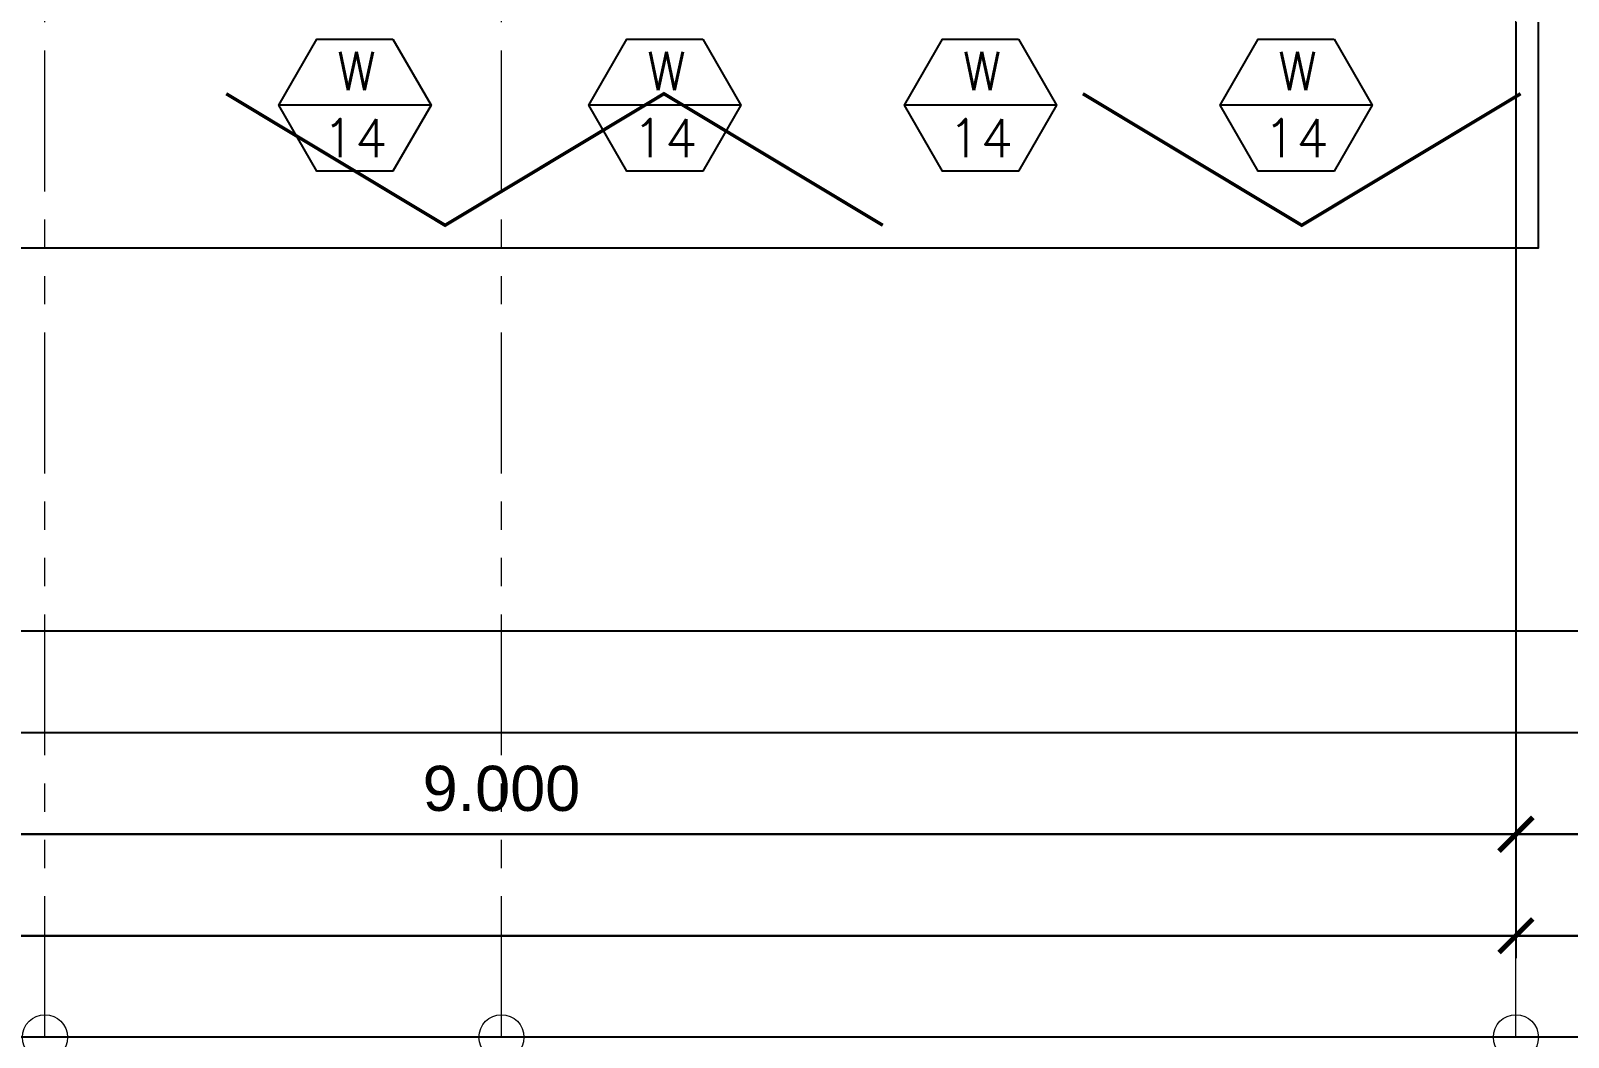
# Model space of a CAD drawing. Header units: metres. Extents: x -12400 to 1, y 0 to 106422.
# Drawn here: x -12125.7 to -12118.88, y 106383.97 to 106388.43 of the extents above; entities that cross this region are included whole.
import ezdxf
from ezdxf.enums import TextEntityAlignment as Align

# ---------------------------------------------------------------- set-up
doc = ezdxf.new("R2010")
doc.units = ezdxf.units.M
doc.header["$PDMODE"] = 35
doc.linetypes.add('PHANTOM2', pattern=[1.25, 0.625, -0.125, 0.125, -0.125, 0.125, -0.125])
for name, color, linetype in [('1AR', 1, 'Continuous'), ('FIXTURE', 35, 'Continuous'), ('SCH-WIND', 181, 'Continuous')]:
    doc.layers.add(name, color=color, linetype=linetype)
doc.layers.add('A-DIM-100', color=8, linetype='Continuous', lineweight=0)
doc.layers.add('DIM 001', color=251, linetype='Continuous', lineweight=13)
doc.layers.add('GUIDELINES', color=206, linetype='Continuous', plot=False)
doc.styles.add('DIMTXT-100', font='arial.ttf')
doc.styles.add('swis721', font='swiss.ttf')
doc.styles.add('T-0.15', font='romans.shx', dxfattribs={"height": 0.15})
doc.dimstyles.new('D-100', dxfattribs={"dimtxt": 0.2, "dimasz": 0.15, "dimexe": 0.1, "dimexo": 0.1, "dimgap": 0.1, "dimtad": 1, "dimdec": 3, "dimzin": 4, "dimdsep": 46, "dimtxsty": 'DIMTXT-100', "dimblk": 'ARCHTICK', "dimcen": 0.2, "dimdle": 0.1, "dimclrd": 8, "dimclre": 8, "dimclrt": 2, "dimadec": 0, "dimazin": 1, "dimtfac": 1, "dimtdec": 3, "dimtofl": 0, "dimtmove": 2, "dimatfit": 3, "dimfxl": 1, "dimarcsym": 0})
doc.dimstyles.new('DIM 200', dxfattribs={"dimtxt": 200, "dimasz": 1, "dimexe": 0, "dimexo": 40, "dimgap": 50, "dimtad": 1, "dimtoh": 1, "dimdec": 0, "dimlfac": 2, "dimtxsty": 'swis721', "dimblk": 'CIR', "dimcen": 0, "dimclrd": 155, "dimclre": 155, "dimclrt": 4, "dimadec": 0, "dimazin": 0, "dimtfac": 1, "dimtdec": 0, "dimtix": 1, "dimtmove": 1, "dimatfit": 3, "dimldrblk": 'CIR', "dimfxl": 0, "dimarcsym": 0})

# ---------------------------------------------------------------- blocks, each defined once
blk = doc.blocks.new('CIR')
at = {"color": 4}
blk.add_circle((0, 0), 50, dxfattribs=at)
blk = doc.blocks.new('_ArchTick')
at = {"color": 0, "linetype": 'ByBlock', "const_width": 0.15}
blk.add_lwpolyline([(-0.5, -0.5), (0.5, 0.5)], dxfattribs=at)
blk = doc.blocks.new('*D526')
at = {"layer": 'DEFPOINTS', "color": 0, "transparency": 16777216}
for p in [(-12119.11296792572, 106388.5702236537), (-12111.11296792572, 106388.5702236537), (-12111.11296792572, 106384.4202236537)]:
    blk.add_point(p, dxfattribs=at)
at = {"layer": 'DIM 001', "color": 8, "lineweight": -2, "transparency": 16777216}
for p, q in [((-12119.11296792572, 106388.4702236537), (-12119.11296792572, 106384.3202236537)), ((-12111.11296792572, 106388.4702236537), (-12111.11296792572, 106384.3202236537)), ((-12119.21296792572, 106384.4202236537), (-12111.01296792572, 106384.4202236537))]:
    blk.add_line(p, q, dxfattribs=at)
at = {"layer": 'DIM 001', "color": 8, "lineweight": -2, "transparency": 16777216, "xscale": 0.15, "yscale": 0.15, "zscale": 0.15, "rotation": 180}
blk.add_blockref('_ArchTick', (-12119.11296792572, 106384.4202236537), dxfattribs=at)
at = {"layer": 'DIM 001', "color": 8, "lineweight": -2, "transparency": 16777216, "xscale": 0.15, "yscale": 0.15, "zscale": 0.15}
blk.add_blockref('_ArchTick', (-12111.11296792572, 106384.4202236537), dxfattribs=at)
at = {"layer": 'DIM 001', "color": 2, "transparency": 16777216, "insert": (-12115.11296792572, 106384.6223382513), "char_height": 0.2, "attachment_point": 5, "style": 'DIMTXT-100'}
blk.add_mtext('8.000', dxfattribs=at)
blk = doc.blocks.new('FP_4F')
at = {"layer": '1AR', "color": 1}
blk.add_lwpolyline([(10.20000000000073, 19.69999999998254), (10.20000000000073, 20.69999999998254), (0, 20.69999999998254), (0, 0), (10.20000000000437, 1.455191522836685e-11), (10.19999999999891, 1.000000000145519)], dxfattribs=at)
at = {"layer": 'FIXTURE'}
for points in [[(4.379197985361316, 0.6833166986034485, 0.015, 0.015, 0), (5.349999998565181, 0.09999999999126885, 0.015, 0.015, 0), (6.320802011769047, 0.6833166986034485, 0.015, 0.015, 0), (7.291604024972912, 0.09999999999126885, 0, 0, 0)], [(8.179197985360588, 0.6833166986034485, 0.015, 0.015, 0), (9.149999998564454, 0.09999999999126885, 0.015, 0.015, 0), (10.12080201176832, 0.6833166986034485, 0.015, 0.015, 0)]]:
    blk.add_lwpolyline(points, format="xyseb", dxfattribs=at)
blk = doc.blocks.new('*D1831')
at = {"layer": 'DEFPOINTS', "color": 0, "transparency": 16777216}
for p in [(-12128.11296792572, 106388.5702236537), (-12102.11296792572, 106388.5702236537), (-12102.11296792572, 106384.4202236537)]:
    blk.add_point(p, dxfattribs=at)
at = {"layer": 'DIM 001', "color": 8, "lineweight": -2, "transparency": 16777216}
for p, q in [((-12128.11296792572, 106388.4702236537), (-12128.11296792572, 106384.3202236537)), ((-12102.11296792572, 106388.4702236537), (-12102.11296792572, 106384.3202236537)), ((-12128.21296792572, 106384.4202236537), (-12102.01296792572, 106384.4202236537))]:
    blk.add_line(p, q, dxfattribs=at)
at = {"layer": 'DIM 001', "color": 8, "lineweight": -2, "transparency": 16777216, "xscale": 0.15, "yscale": 0.15, "zscale": 0.15, "rotation": 180}
blk.add_blockref('_ArchTick', (-12128.11296792572, 106384.4202236537), dxfattribs=at)
at = {"layer": 'DIM 001', "color": 8, "lineweight": -2, "transparency": 16777216, "xscale": 0.15, "yscale": 0.15, "zscale": 0.15}
blk.add_blockref('_ArchTick', (-12102.11296792572, 106384.4202236537), dxfattribs=at)
at = {"layer": 'DIM 001', "color": 2, "transparency": 16777216, "insert": (-12115.11296792572, 106384.6223382513), "char_height": 0.2, "attachment_point": 5, "style": 'DIMTXT-100'}
blk.add_mtext('26.000', dxfattribs=at)
blk = doc.blocks.new('*D1833')
at = {"layer": 'DEFPOINTS', "color": 0, "transparency": 16777216}
for p in [(-12128.11296792572, 106388.5702236537), (-12119.11296792569, 106388.5702236538), (-12119.11296792569, 106384.8702236537)]:
    blk.add_point(p, dxfattribs=at)
at = {"layer": 'DIM 001', "color": 8, "lineweight": -2, "transparency": 16777216}
for p, q in [((-12128.11296792572, 106388.4702236537), (-12128.11296792572, 106384.7702236537)), ((-12119.11296792569, 106388.4702236538), (-12119.11296792569, 106384.7702236537)), ((-12128.21296792572, 106384.8702236537), (-12119.01296792569, 106384.8702236537))]:
    blk.add_line(p, q, dxfattribs=at)
at = {"layer": 'DIM 001', "color": 8, "lineweight": -2, "transparency": 16777216, "xscale": 0.15, "yscale": 0.15, "zscale": 0.15, "rotation": 180}
blk.add_blockref('_ArchTick', (-12128.11296792572, 106384.8702236537), dxfattribs=at)
at = {"layer": 'DIM 001', "color": 8, "lineweight": -2, "transparency": 16777216, "xscale": 0.15, "yscale": 0.15, "zscale": 0.15}
blk.add_blockref('_ArchTick', (-12119.11296792569, 106384.8702236537), dxfattribs=at)
at = {"layer": 'DIM 001', "color": 2, "transparency": 16777216, "insert": (-12123.6129679257, 106385.0723382513), "char_height": 0.2, "attachment_point": 5, "style": 'DIMTXT-100'}
blk.add_mtext('9.000', dxfattribs=at)
blk = doc.blocks.new('*D1834')
at = {"layer": 'DEFPOINTS', "color": 0, "transparency": 16777216}
for p in [(-12116.2379679257, 106389.5702236538), (-12119.11296792569, 106388.5702236537), (-12116.2379679257, 106384.8702236536)]:
    blk.add_point(p, dxfattribs=at)
at = {"layer": 'DIM 001', "color": 8, "lineweight": -2, "transparency": 16777216}
for p, q in [((-12116.2379679257, 106389.4702236538), (-12116.2379679257, 106384.7702236536)), ((-12119.11296792569, 106388.4702236537), (-12119.11296792569, 106384.7702236536)), ((-12119.21296792569, 106384.8702236536), (-12116.1379679257, 106384.8702236536))]:
    blk.add_line(p, q, dxfattribs=at)
at = {"layer": 'DIM 001', "color": 8, "lineweight": -2, "transparency": 16777216, "xscale": 0.15, "yscale": 0.15, "zscale": 0.15, "rotation": 180}
blk.add_blockref('_ArchTick', (-12119.11296792569, 106384.8702236536), dxfattribs=at)
at = {"layer": 'DIM 001', "color": 8, "lineweight": -2, "transparency": 16777216, "xscale": 0.15, "yscale": 0.15, "zscale": 0.15}
blk.add_blockref('_ArchTick', (-12116.2379679257, 106384.8702236536), dxfattribs=at)
at = {"layer": 'DIM 001', "color": 2, "transparency": 16777216, "insert": (-12117.67546792569, 106385.0723382512), "char_height": 0.2, "attachment_point": 5, "style": 'DIMTXT-100'}
blk.add_mtext('2.875', dxfattribs=at)
blk = doc.blocks.new('W-TAG')
at = {"layer": 'SCH-WIND'}
blk.add_line((-0.2999999999883585, 1.4210854715202e-14), (0.2999999999883585, -1.4210854715202e-14), dxfattribs=at)
blk.add_lwpolyline([(-0.1500000000232831, 0.2598076211288429), (-0.3000000000465661, 1.4210854715202e-14), (-0.1500000000232831, -0.2598076211288429), (0.1499999999650754, -0.2598076211288429), (0.2999999999883585, -1.4210854715202e-14), (0.1499999999650754, 0.2598076211288429)], close=True, dxfattribs=at)
at = {"layer": 'SCH-WIND', "color": 2, "style": 'T-0.15'}
for tag, p in [('W-TAG', (-0.005861362880693832, 0.1346037882111908)), ('W-NO', (-1.4210854715202e-14, -0.1299038105644215))]:
    blk.add_attdef(tag, text='', height=0.15, dxfattribs=at).set_placement(p, align=Align.MIDDLE_CENTER)
blk = doc.blocks.new('GRID1')
at = {"color": 6, "linetype": 'PHANTOM2'}
for points in [[(-12157.77941529414, 106384.7702236537), (-12157.77941529414, 106412.5702236537)], [(-12155.75441529414, 106384.7702236537), (-12155.75441529414, 106412.5702236537)], [(-12151.25441529414, 106384.7702236537), (-12151.25441529414, 106412.5702236537)]]:
    blk.add_leader(points, dimstyle='DIM 200', override={"dimasz": 0.002, "dimgap": 60, "dimtad": 0}, dxfattribs=at)

msp = doc.modelspace()

# ---------------------------------------------------------------- linework, layer by layer
at = {"layer": 'GUIDELINES'}
for points in [[(-12131.61296792572, 106411.7702236537), (-12098.61296792571, 106411.7702236537), (-12098.61296792571, 106383.9702236537), (-12131.61296792572, 106383.9702236537)], [(-12131.16296792572, 106411.3202236537), (-12099.06296792571, 106411.3202236537), (-12099.06296792571, 106384.4202236537), (-12131.16296792572, 106384.4202236537)], [(-12130.71296792572, 106410.8702236537), (-12099.51296792571, 106410.8702236537), (-12099.51296792571, 106384.8702236537), (-12130.71296792572, 106384.8702236537)], [(-12130.26296792572, 106410.4202236537), (-12099.96296792571, 106410.4202236537), (-12099.96296792571, 106385.3202236537), (-12130.26296792572, 106385.3202236537)], [(-12130.26296792572, 106410.4202236537), (-12099.96296792571, 106410.4202236537), (-12099.96296792571, 106385.3202236537), (-12130.26296792572, 106385.3202236537)], [(-12129.81296792572, 106409.9702236537), (-12100.41296792571, 106409.9702236537), (-12100.41296792571, 106385.7702236537), (-12129.81296792572, 106385.7702236537)]]:
    msp.add_lwpolyline(points, close=True, dxfattribs=at)

# ---------------------------------------------------------------- block references
at = {"color": 1}
msp.add_blockref('FP_4F', (-12129.21296792572, 106387.4702236537), dxfattribs=at)
at = {"layer": 'A-DIM-100'}
msp.add_blockref('GRID1', (32.14144736842172, -0.8000000000029104), dxfattribs=at)
msp.add_blockref('GRID1', (32.14144736842172, -0.8000000000029104), dxfattribs=at)
at = {"layer": 'SCH-WIND', "color": 2}
ref = msp.add_blockref('W-TAG', (-12124.26296792576, 106388.10294008), dxfattribs=dict(at, xscale=-1.125000000042443, yscale=1.125000000042443, zscale=1.125000000042443))
ref.add_attrib('W-NO', '14', dxfattribs={"color": 2, "height": 0.1687500000063664, "style": 'T-0.15'}).set_placement((-12124.26296792576, 106387.9567982931), align=Align.MIDDLE_CENTER)
ref.add_attrib('W-TAG', 'W', dxfattribs={"color": 2, "height": 0.1687500000063664, "style": 'T-0.15'}).set_placement((-12124.25637389251, 106388.2543693418), align=Align.MIDDLE_CENTER)
ref = msp.add_blockref('W-TAG', (-12122.88796792572, 106388.10294008), dxfattribs=dict(at, xscale=-1.125000000042443, yscale=1.125000000042443, zscale=1.125000000042443))
ref.add_attrib('W-NO', '14', dxfattribs={"color": 2, "height": 0.1687500000063664, "style": 'T-0.15'}).set_placement((-12122.88796792572, 106387.9567982931), align=Align.MIDDLE_CENTER)
ref.add_attrib('W-TAG', 'W', dxfattribs={"color": 2, "height": 0.1687500000063664, "style": 'T-0.15'}).set_placement((-12122.88137389248, 106388.2543693418), align=Align.MIDDLE_CENTER)
ref = msp.add_blockref('W-TAG', (-12121.48796792571, 106388.10294008), dxfattribs=dict(at, xscale=-1.125000000042443, yscale=1.125000000042443, zscale=1.125000000042443))
ref.add_attrib('W-NO', '14', dxfattribs={"color": 2, "height": 0.1687500000063664, "style": 'T-0.15'}).set_placement((-12121.48796792571, 106387.9567982931), align=Align.MIDDLE_CENTER)
ref.add_attrib('W-TAG', 'W', dxfattribs={"color": 2, "height": 0.1687500000063664, "style": 'T-0.15'}).set_placement((-12121.48137389247, 106388.2543693418), align=Align.MIDDLE_CENTER)
ref = msp.add_blockref('W-TAG', (-12120.0879679257, 106388.10294008), dxfattribs=dict(at, xscale=-1.125000000042443, yscale=1.125000000042443, zscale=1.125000000042443))
ref.add_attrib('W-NO', '14', dxfattribs={"color": 2, "height": 0.1687500000063664, "style": 'T-0.15'}).set_placement((-12120.0879679257, 106387.9567982931), align=Align.MIDDLE_CENTER)
ref.add_attrib('W-TAG', 'W', dxfattribs={"color": 2, "height": 0.1687500000063664, "style": 'T-0.15'}).set_placement((-12120.08137389246, 106388.2543693418), align=Align.MIDDLE_CENTER)

# ---------------------------------------------------------------- dimensions: what is measured, and where the dimension line sits
at = {"layer": 'DIM 001'}
for base, p1, p2, picture, middle in [((-12116.2379679257, 106384.8702236536), (-12119.11296792569, 106388.5702236537), (-12116.2379679257, 106389.5702236538), '*D1834', (-12117.67546792569, 106385.0723382512)), ((-12102.11296792572, 106384.4202236537), (-12128.11296792572, 106388.5702236537), (-12102.11296792572, 106388.5702236537), '*D1831', (-12115.11296792572, 106384.6223382513)), ((-12119.11296792569, 106384.8702236537), (-12128.11296792572, 106388.5702236537), (-12119.11296792569, 106388.5702236538), '*D1833', (-12123.6129679257, 106385.0723382513)), ((-12111.11296792572, 106384.4202236537), (-12119.11296792572, 106388.5702236537), (-12111.11296792572, 106388.5702236537), '*D526', (-12115.11296792572, 106384.6223382513))]:
    dim = msp.add_linear_dim(base=base, p1=p1, p2=p2, dimstyle='D-100', dxfattribs=at)
    dim.commit()
    dim.dimension.update_dxf_attribs({"geometry": picture, "text_midpoint": middle})

doc.saveas('drawing.dxf')
